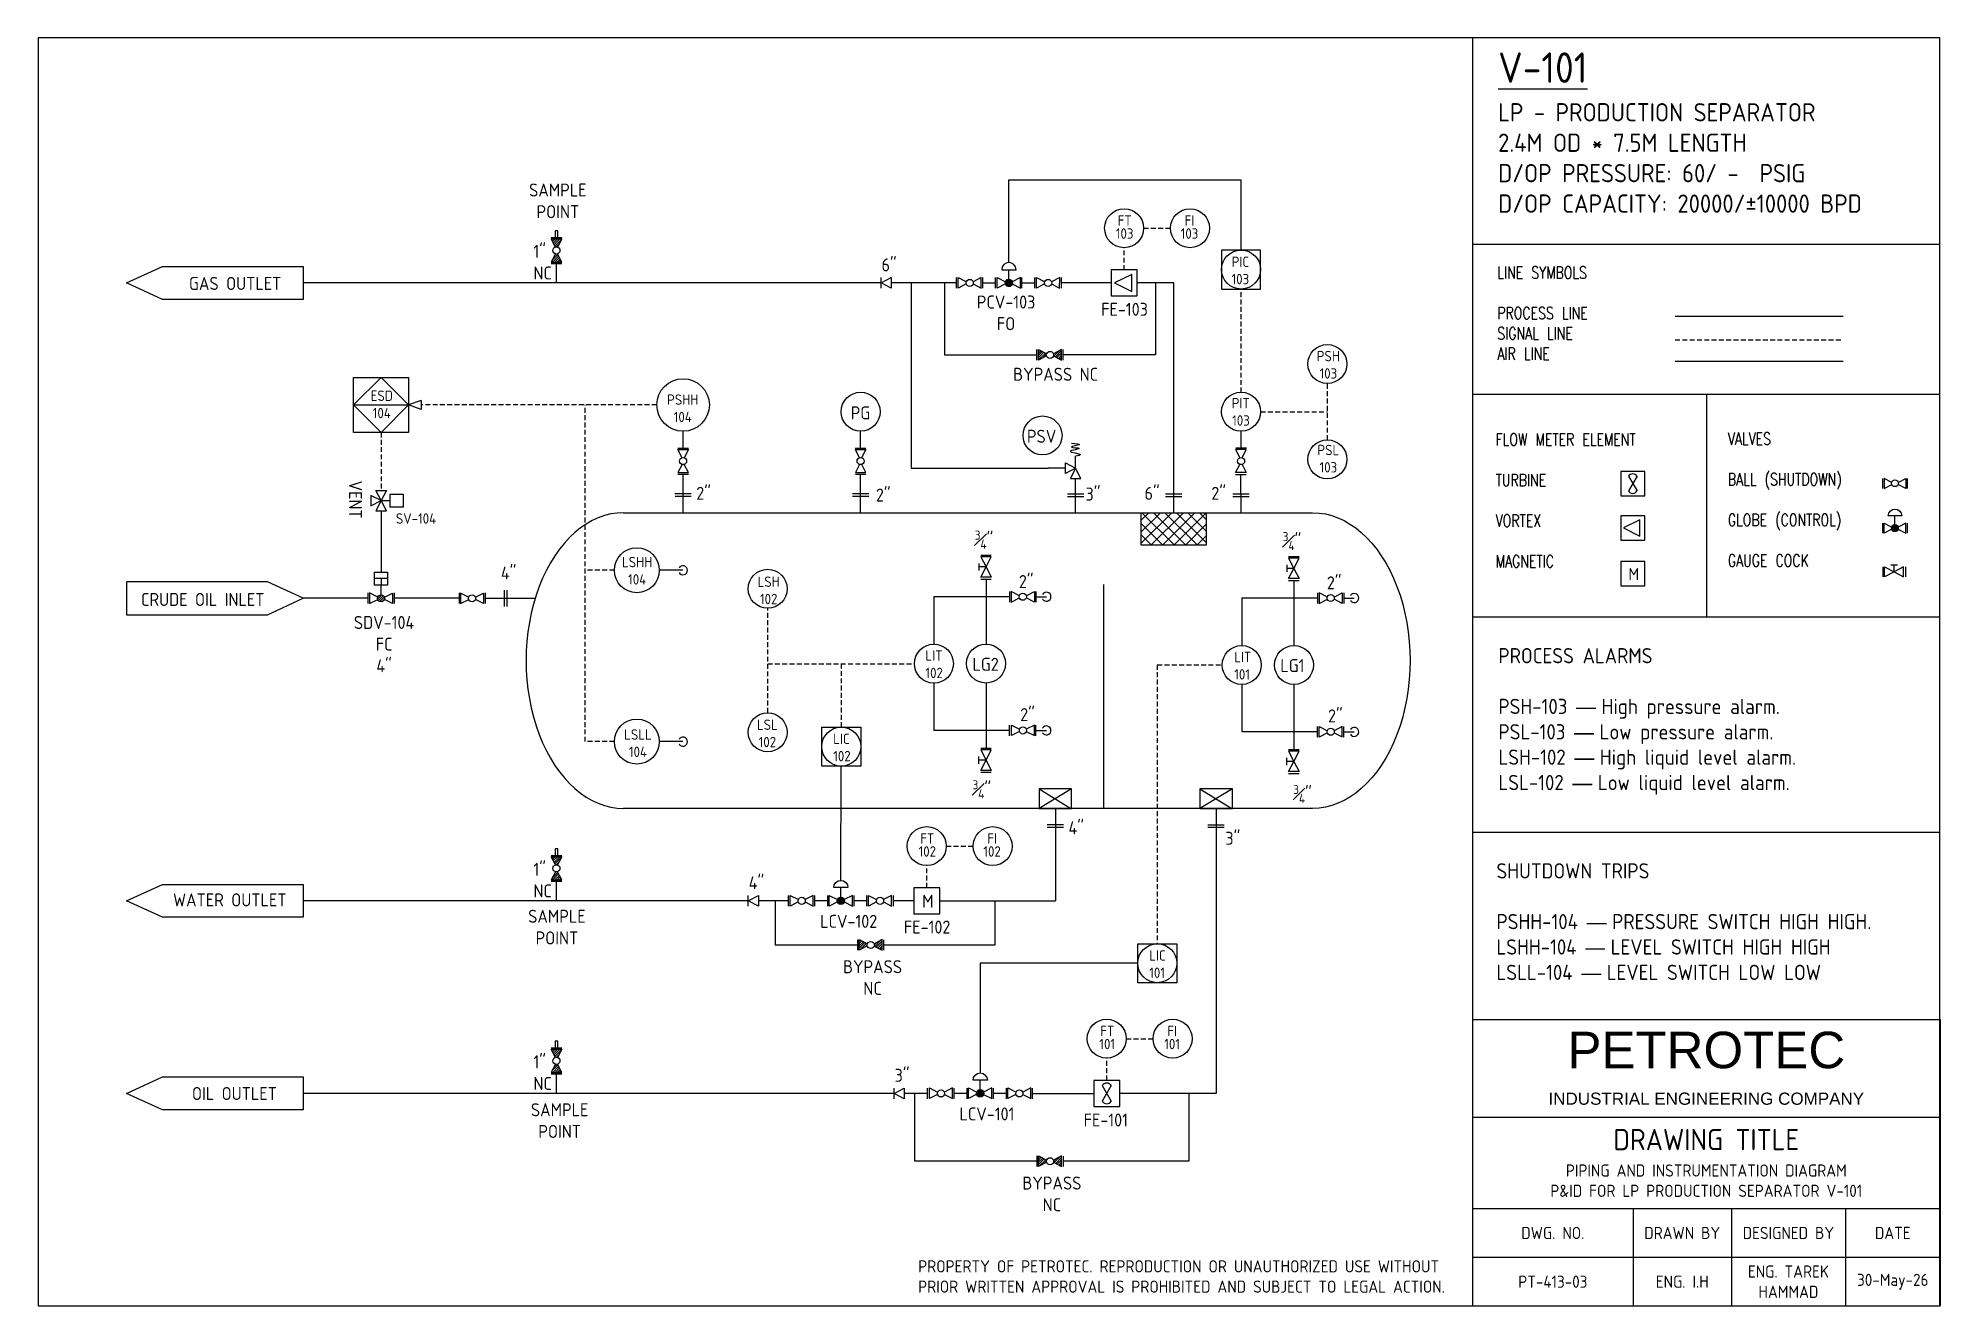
# Model space of a CAD drawing. Header units: inches. Extents: x 38148 to 52784, y -2603 to 7155.
import ezdxf

# ---------------------------------------------------------------- set-up
doc = ezdxf.new("R2010")
doc.units = ezdxf.units.IN
doc.header["$LTSCALE"] = 150
doc.header["$MEASUREMENT"] = 0
doc.linetypes.add('DASHED2', pattern=[0.375, 0.25, -0.125])
for name, color, linetype in [('AIR', 7, 'FENCELINE1'), ('SIGNAL', 7, 'DASHED2'), ('VALVE', 7, 'Continuous')]:
    doc.layers.add(name, color=color, linetype=linetype)
doc.styles.add('Annotative', font='arial.ttf')
doc.styles.add('SLDTEXTSTYLE1', font='TXT.shx', dxfattribs={"width": 0.75, "bigfont": '@extfont2.shx'})
doc.styles.get("Standard").update_dxf_attribs({"font": 'isocp.shx', "height": 100, "bigfont": '@extfont2.shx'})
doc.linetypes.add('FENCELINE1', pattern='A,6.35,-2.54,[133,ltypeshp.shx,S=2.54,R=0,X=-2.54,Y=0],-2.54,25.4', length=36.83)

# ---------------------------------------------------------------- blocks, each defined once
blk = doc.blocks.new('*T23')
at = {"color": 0, "linetype": 'ByBlock', "lineweight": -2, "transparency": 16777216}
for p, q in [((0, 0), (3597, 0)), ((0, 0), (0, -2206)), ((3597, 0), (3597, -2206)), ((0, -754), (3597, -754)), ((0, -1456), (3597, -1456)), ((1235, -1456), (1235, -2206)), ((1992, -1456), (1992, -2206)), ((2869, -1456), (2869, -2206)), ((0, -1831), (3597, -1831)), ((0, -2206), (3597, -2206))]:
    blk.add_line(p, q, dxfattribs=at)
at = {"color": 0, "transparency": 16777216, "insert": (1798, -377), "char_height": 93.69, "width": 3590.96, "attachment_point": 5, "style": 'Annotative'}
blk.add_mtext('{\\H3x;PETROTEC}\\PINDUSTRIAL ENGINEERING COMPANY', dxfattribs=at)
at = {"color": 0, "transparency": 16777216, "attachment_point": 5}
for s, insert, char_height, width in [('{\\H1.75x;\\C256;DRAWING TITLE\\P\\H0.57143x;PIPING AND INSTRUMENTATION DIAGRAM\\PP&ID FOR LP PRODUCTION SEPARATOR V-101}', (1798, -1105), 93.69, 3590.96), ('DWG. NO.', (617, -1644), 93.7, 1228.93), ('DRAWN BY', (1613, -1644), 93.7, 752.07), ('DESIGNED BY', (2430, -1644), 93.69, 870.81), ('DATE', (3233, -1644), 93.7, 722.29), ('ENG. TAREK HAMMAD', (2430, -2019), 93.69, 870.81), ('PT-413-03', (617, -2019), 93.7, 1228.93), ('ENG. I.H', (1613, -2019), 93.7, 752.07), ('30-May-26', (3233, -2019), 93.7, 722.29)]:
    blk.add_mtext(s, dxfattribs=dict(at, insert=insert, char_height=char_height, width=width))

msp = doc.modelspace()

# ---------------------------------------------------------------- hatches: boundary and pattern name
at = {"lineweight": -3}
h = msp.add_hatch(dxfattribs=at)
h.set_pattern_fill('ANSI31', color=256, scale=100)
h.set_pattern_definition([(45, (37162.026, -2750.24), (-8.838835, 8.838835), [])])
h.paths.add_polyline_path([(42178, 5609), (42096, 5609), (42129, 5546, -0.152715), (42145, 5546)])
h.paths.add_polyline_path([(42145, 5494, -0.152715), (42129, 5494), (42096, 5431), (42178, 5431)])
h = msp.add_hatch(dxfattribs=at)
h.set_pattern_fill('ANSI37', color=256)
h.set_pattern_definition([(45, (37238.63766, -2508.62977), (-0.0883883476, 0.0883883476), []), (135, (37238.63766, -2508.62977), (-0.0883883476, -0.0883883476), [])])
h.paths.add_polyline_path([(45592, 5270, 1), (45646, 5270, 1)])
h = msp.add_hatch()
h.set_pattern_fill('ANSI31', color=256, scale=100)
h.set_pattern_definition([(45, (43545.608, 3613.857), (-8.838835, 8.838835), [])])
h.paths.add_polyline_path([(45963, 4716, 0.080347), (45962, 4725), (46025, 4758), (46025, 4676), (45962, 4709, 0.07149)])
h.paths.add_polyline_path([(45847, 4758), (45910, 4725, 0.080105), (45908, 4716, 0.071732), (45909, 4708), (45847, 4676)])
h = msp.add_hatch(dxfattribs=at)
h.set_pattern_fill('ANSI37', color=256, scale=500)
h.set_pattern_definition([(45, (18518.29, -3021.285), (-44.19417, 44.19417), []), (135, (18518.29, -3021.285), (-44.19417, -44.19417), [])])
h.paths.add_polyline_path([(47138, 3502), (46638, 3502), (46638, 3252), (47138, 3252)])
h = msp.add_hatch(dxfattribs=at)
h.set_pattern_fill('ANSI37', color=256, scale=0.936901)
h.set_pattern_definition([(45, (38148.0457, -2364.25827), (-0.0828110893, 0.0828110893), []), (135, (38148.0457, -2364.25827), (-0.0828110893, -0.0828110893), [])])
h.paths.add_polyline_path([(52412, 3383, 1), (52464, 3383, 1)])
h = msp.add_hatch()
h.set_pattern_fill('ANSI31', color=256, scale=100, angle=180)
h.set_pattern_definition([(225, (70601.494, 4728.675), (8.838835, -8.838835), [])])
h.paths.add_polyline_path([(40816, 2843, 1), (40761, 2843, 1)])
h = msp.add_hatch(dxfattribs=at)
h.set_pattern_fill('ANSI31', color=256, scale=100)
h.set_pattern_definition([(45, (37162.026, -7504.993), (-8.838835, 8.838835), [])])
h.paths.add_polyline_path([(42178, 854), (42096, 854), (42129, 792, -0.152715), (42145, 791)])
h.paths.add_polyline_path([(42145, 739, -0.152715), (42129, 739), (42096, 676), (42178, 676)])
h = msp.add_hatch(dxfattribs=at)
h.set_pattern_fill('ANSI37', color=256)
h.set_pattern_definition([(45, (37760.37438, -2508.62977), (-0.0883883476, 0.0883883476), []), (135, (37760.37438, -2508.62977), (-0.0883883476, -0.0883883476), [])])
h.paths.add_polyline_path([(44299, 515, 1), (44353, 515, 1)])
h = msp.add_hatch()
h.set_pattern_fill('ANSI31', color=256, scale=100)
h.set_pattern_definition([(45, (41409.848, -927.155), (-8.838835, 8.838835), [])])
h.paths.add_polyline_path([(44528, 175, -0.080347), (44530, 184), (44467, 217), (44467, 135), (44529, 168, -0.07149)])
h.paths.add_polyline_path([(44645, 217), (44582, 184, -0.080105), (44583, 175, -0.071732), (44582, 167), (44645, 135)])
h = msp.add_hatch(dxfattribs=at)
h.set_pattern_fill('ANSI31', color=256, scale=100)
h.set_pattern_definition([(45, (37162.026, -8986.696), (-8.838835, 8.838835), [])])
h.paths.add_polyline_path([(42178, -627), (42096, -627), (42129, -690, -0.152715), (42145, -690)])
h.paths.add_polyline_path([(42145, -742, -0.152715), (42129, -743), (42096, -805), (42178, -805)])
h = msp.add_hatch(dxfattribs=at)
h.set_pattern_fill('ANSI37', color=256)
h.set_pattern_definition([(45, (36897.0565, -2508.62977), (-0.0883883476, 0.0883883476), []), (135, (36897.0565, -2508.62977), (-0.0883883476, -0.0883883476), [])])
h.paths.add_polyline_path([(45371, -967, 1), (45426, -967, 1)])
h = msp.add_hatch()
h.set_pattern_fill('ANSI31', color=256, scale=100)
h.set_pattern_definition([(45, (42790.421, -2591.784), (-8.838835, 8.838835), [])])
h.paths.add_polyline_path([(45909, -1489, -0.080347), (45910, -1481), (45847, -1448), (45847, -1530), (45910, -1497, -0.07149)])
h.paths.add_polyline_path([(46025, -1448), (45962, -1481, -0.080105), (45964, -1489, -0.071732), (45963, -1497), (46025, -1530)])

# ---------------------------------------------------------------- linework, layer by layer
for p, q in [((49190, -397), (49190, 7155)), ((49190, 5569), (52784, 5569)), ((44635, 5229), (44635, 5311)), ((50746, 5015), (52039, 5015)), ((49190, 4415), (52784, 4415)), ((50987, 4415), (50987, 2697)), ((40576, 4331), (41000, 4331)), ((50388, 3782), (50453, 3669)), ((50453, 3782), (50388, 3669)), ((45388, 3111), (45388, 3056)), ((45443, 3084), (45388, 3084)), ((45402, 3176), (45484, 3176)), ((47758, 3101), (47758, 3046)), ((47772, 3166), (47854, 3166)), ((52344, 3085), (52344, 3008)), ((52457, 3098), (52405, 3098)), ((52431, 3046), (52431, 3098)), ((52518, 3085), (52518, 3008)), ((45402, 2991), (45484, 2991)), ((46349, 1226), (46349, 2949)), ((47813, 3073), (47758, 3073)), ((47772, 2981), (47854, 2981)), ((45041, 2855), (45041, 2490)), ((47411, 2845), (47411, 2480)), ((52784, 2697), (49190, 2697)), ((45042, 2190), (45042, 1826)), ((47411, 2180), (47411, 1815)), ((45388, 1570), (45388, 1625)), ((45402, 1690), (45484, 1690)), ((47758, 1560), (47758, 1615)), ((47772, 1680), (47854, 1680)), ((45443, 1598), (45388, 1598)), ((45402, 1505), (45484, 1505)), ((47813, 1587), (47758, 1587)), ((47772, 1495), (47854, 1495)), ((45852, 1376), (46097, 1226)), ((46102, 1376), (45852, 1226)), ((47089, 1376), (47334, 1226)), ((47339, 1376), (47089, 1226)), ((49190, 1043), (52784, 1043)), ((43613, 474), (43613, 556)), ((44887, 515), (44730, 515)), ((44736, -1008), (44736, -926)), ((45802, -967), (46272, -967)), ((46337, -907), (46407, -1027)), ((46407, -907), (46337, -1027)), ((47214, -967), (46472, -967))]:
    msp.add_line(p, q, dxfattribs=at)
for p, q in [((42096, 5620), (42178, 5620)), ((42178, 5417), (42096, 5417)), ((42137, 5270), (42137, 5417)), ((44635, 5270), (40189, 5270)), ((45215, 5270), (44714, 5270)), ((44867, 5270), (44867, 3845)), ((45124, 5270), (45124, 4716)), ((45215, 5229), (45215, 5311)), ((45418, 5229), (45418, 5311)), ((45418, 5270), (45516, 5270)), ((45516, 5229), (45516, 5311)), ((45619, 5297), (45619, 5372)), ((45719, 5229), (45719, 5311)), ((45719, 5270), (45820, 5270)), ((45820, 5229), (45820, 5311)), ((46023, 5229), (46023, 5311)), ((46406, 5270), (46023, 5270)), ((46888, 5270), (46606, 5270)), ((46747, 5270), (46747, 4716)), ((46888, 3781), (46888, 5270)), ((45124, 4716), (45833, 4716)), ((45833, 4675), (45833, 4757)), ((46036, 4675), (46036, 4757)), ((46747, 4716), (46038, 4716)), ((41096, 4365), (41000, 4331)), ((41096, 4296), (41000, 4331)), ((41096, 4365), (41096, 4296)), ((43112, 3999), (43112, 4129)), ((44478, 3999), (44478, 4129)), ((47406, 3999), (47406, 4129)), ((43071, 3999), (43153, 3999)), ((44437, 3999), (44519, 3999)), ((47447, 3999), (47365, 3999)), ((44867, 3845), (45922, 3845)), ((46054, 3845), (45922, 3845)), ((43154, 3796), (43072, 3796)), ((43112, 3502), (43113, 3796)), ((44519, 3796), (44438, 3796)), ((44478, 3502), (44478, 3796)), ((46133, 3502), (46132, 3766)), ((46888, 3502), (46888, 3781)), ((47364, 3796), (47446, 3796)), ((47406, 3502), (47405, 3796)), ((52342, 3766), (52342, 3689)), ((52532, 3766), (52532, 3689)), ((40788, 3595), (40857, 3595)), ((43175, 3647), (43049, 3647)), ((43175, 3627), (43050, 3627)), ((44541, 3647), (44415, 3647)), ((44541, 3627), (44415, 3627)), ((46070, 3647), (46196, 3647)), ((46070, 3627), (46196, 3627)), ((46825, 3647), (46950, 3647)), ((46825, 3627), (46950, 3627)), ((47343, 3647), (47469, 3647)), ((47343, 3627), (47469, 3627)), ((52344, 3344), (52344, 3421)), ((52438, 3408), (52438, 3478)), ((52534, 3344), (52534, 3421)), ((40838, 2995), (40738, 2995)), ((40788, 2995), (40788, 2945)), ((40788, 2871), (40788, 2945)), ((43111, 3059), (42928, 3059)), ((45443, 2991), (45443, 2491)), ((47813, 2981), (47813, 2480)), ((40686, 2843), (40189, 2843)), ((40686, 2884), (40686, 2802)), ((40889, 2884), (40889, 2802)), ((41388, 2843), (40889, 2843)), ((41388, 2884), (41388, 2802)), ((41590, 2884), (41590, 2802)), ((41590, 2843), (41974, 2843)), ((41737, 2780), (41737, 2906)), ((41757, 2780), (41757, 2906)), ((45624, 2855), (45041, 2855)), ((45624, 2896), (45624, 2814)), ((45826, 2896), (45826, 2814)), ((45826, 2855), (45908, 2855)), ((47993, 2845), (47411, 2845)), ((47993, 2886), (47993, 2804)), ((48196, 2886), (48196, 2804)), ((48196, 2845), (48277, 2845)), ((45444, 2191), (45444, 1690)), ((47813, 2180), (47813, 1680)), ((45624, 1826), (45042, 1826)), ((45624, 1785), (45624, 1867)), ((45827, 1785), (45827, 1867)), ((45827, 1826), (45908, 1826)), ((47994, 1816), (47411, 1815)), ((47994, 1775), (47994, 1857)), ((48197, 1775), (48197, 1857)), ((48197, 1816), (48277, 1815)), ((43111, 1740), (42928, 1740)), ((45977, 1226), (45977, 515)), ((47214, 1226), (47214, -967)), ((46040, 1100), (45914, 1100)), ((46040, 1080), (45914, 1080)), ((47151, 1100), (47276, 1100)), ((47276, 1080), (47151, 1080)), ((42096, 865), (42178, 865)), ((42178, 663), (42096, 663)), ((42137, 515), (42137, 663)), ((44326, 542), (44326, 617)), ((43613, 515), (40189, 515)), ((43821, 515), (43692, 515)), ((43922, 515), (43821, 515)), ((43821, 515), (43821, 175)), ((43922, 474), (43922, 556)), ((44125, 474), (44125, 556)), ((44226, 515), (44125, 515)), ((44226, 474), (44226, 556)), ((44429, 474), (44429, 556)), ((44527, 515), (44429, 515)), ((44527, 474), (44527, 556)), ((44730, 474), (44730, 556)), ((45087, 515), (45977, 515)), ((45510, 515), (45510, 175)), ((44456, 175), (43821, 175)), ((44456, 134), (44456, 216)), ((44658, 134), (44658, 216)), ((45510, 175), (44658, 175)), ((42096, -616), (42178, -616)), ((42178, -819), (42096, -819)), ((42137, -966), (42137, -819)), ((45398, -939), (45398, -865)), ((44736, -967), (40189, -967)), ((44994, -967), (44814, -967)), ((44893, -967), (44893, -1489)), ((44994, -1008), (44994, -926)), ((45197, -1008), (45197, -926)), ((45298, -967), (45197, -967)), ((45298, -1008), (45298, -926)), ((45501, -1008), (45501, -926)), ((45600, -967), (45501, -967)), ((45600, -1008), (45600, -926)), ((45802, -1008), (45802, -926)), ((47005, -967), (47005, -1489)), ((45836, -1530), (45836, -1448)), ((46039, -1530), (46039, -1449)), ((45836, -1489), (44893, -1489)), ((47005, -1489), (46039, -1489))]:
    msp.add_line(p, q)
for points in [[(38148, 7155), (38148, -2603), (52784, -2603), (52784, 7155)], [(38830, 5270), (39106, 5397), (40189, 5397), (40189, 5143), (39106, 5143)], [(44635, 5270), (44714, 5311), (44714, 5229)], [(40576, 4543), (41000, 4543), (41000, 4119), (40576, 4119)], [(46133, 3845), (46054, 3804), (46054, 3885)], [(46133, 3845), (46092, 3766), (46174, 3766)], [(40788, 3595), (40748, 3673), (40829, 3673)], [(40788, 3595), (40710, 3635), (40710, 3554)], [(40788, 3595), (40748, 3516), (40829, 3516)], [(40857, 3545), (40857, 3645), (40957, 3645), (40957, 3545)], [(45443, 3084), (45484, 3162), (45402, 3162)], [(45443, 3084), (45484, 3005), (45402, 3005)], [(47813, 3073), (47854, 3152), (47772, 3152)], [(52431, 3046), (52357, 3008), (52357, 3085)], [(52431, 3046), (52504, 3008), (52504, 3085)], [(40189, 2843), (39913, 2970), (38830, 2970), (38830, 2717), (39913, 2717)], [(40838, 2945), (40738, 2945), (40738, 3045), (40838, 3045)], [(47813, 3073), (47854, 2995), (47772, 2995)], [(45443, 1598), (45484, 1676), (45402, 1676)], [(47813, 1587), (47854, 1666), (47772, 1666)], [(45443, 1598), (45484, 1519), (45402, 1519)], [(47813, 1587), (47854, 1509), (47772, 1509)], [(38830, 515), (39106, 641), (40189, 641), (40189, 388), (39106, 388)], [(43613, 515), (43692, 556), (43692, 474)], [(38830, -967), (39106, -840), (40189, -840), (40189, -1093), (39106, -1093)], [(44736, -967), (44814, -926), (44814, -1008)]]:
    msp.add_lwpolyline(points, close=True)
for points in [[(42129, 5546), (42096, 5609), (42178, 5609), (42145, 5546)], [(42129, 5494), (42096, 5431), (42178, 5431), (42145, 5494)], [(45291, 5262), (45229, 5229), (45229, 5311), (45292, 5278)], [(45344, 5262), (45407, 5230), (45407, 5311), (45344, 5278)], [(45593, 5262), (45530, 5230), (45530, 5311), (45593, 5279)], [(45645, 5262), (45708, 5230), (45708, 5311), (45645, 5279)], [(45894, 5262), (45832, 5230), (45832, 5311), (45895, 5278)], [(45947, 5262), (46009, 5229), (46010, 5311), (45947, 5278)], [(45909, 4708), (45847, 4676), (45847, 4758), (45910, 4725)], [(45962, 4709), (46025, 4676), (46025, 4758), (45962, 4725)], [(43104, 3925), (43072, 3988), (43153, 3988), (43121, 3925)], [(44470, 3925), (44438, 3988), (44519, 3988), (44486, 3925)], [(47414, 3925), (47446, 3988), (47364, 3988), (47397, 3925)], [(43104, 3873), (43072, 3810), (43154, 3810), (43121, 3873)], [(44470, 3873), (44438, 3810), (44519, 3810), (44487, 3873)], [(47414, 3873), (47446, 3810), (47364, 3810), (47397, 3873)], [(52413, 3735), (52355, 3765), (52355, 3689), (52414, 3719)], [(52463, 3735), (52521, 3765), (52521, 3689), (52462, 3719)], [(52413, 3375), (52355, 3345), (52355, 3421), (52414, 3391)], [(52463, 3375), (52521, 3345), (52521, 3421), (52462, 3391)], [(40762, 2851), (40699, 2884), (40699, 2802), (40762, 2835)], [(40815, 2851), (40877, 2883), (40877, 2802), (40814, 2835)], [(41461, 2851), (41399, 2883), (41399, 2802), (41462, 2834)], [(41514, 2851), (41577, 2883), (41577, 2802), (41514, 2834)], [(45700, 2863), (45637, 2896), (45637, 2814), (45700, 2847)], [(45753, 2863), (45815, 2896), (45815, 2814), (45752, 2847)], [(48070, 2853), (48007, 2885), (48007, 2803), (48070, 2836)], [(48122, 2853), (48185, 2885), (48185, 2804), (48122, 2836)], [(45700, 1818), (45638, 1786), (45638, 1868), (45701, 1835)], [(45753, 1818), (45816, 1786), (45816, 1868), (45753, 1835)], [(48070, 1808), (48007, 1775), (48007, 1857), (48070, 1824)], [(48123, 1808), (48185, 1776), (48185, 1857), (48122, 1824)], [(42129, 792), (42096, 854), (42178, 854), (42145, 791)], [(42129, 739), (42096, 676), (42178, 676), (42145, 739)], [(43998, 507), (43936, 475), (43936, 556), (43999, 524)], [(44051, 507), (44114, 475), (44114, 556), (44051, 524)], [(44300, 507), (44237, 475), (44237, 556), (44300, 524)], [(44352, 507), (44415, 475), (44415, 556), (44352, 524)], [(44601, 507), (44539, 475), (44539, 556), (44601, 524)], [(44654, 507), (44716, 475), (44716, 556), (44654, 524)], [(44529, 168), (44467, 135), (44467, 217), (44530, 184)], [(44582, 167), (44645, 135), (44645, 217), (44582, 184)], [(42129, -690), (42096, -627), (42178, -627), (42145, -690)], [(42129, -743), (42096, -805), (42178, -805), (42145, -742)], [(45071, -975), (45008, -1007), (45008, -925), (45071, -958)], [(45123, -975), (45186, -1007), (45186, -925), (45123, -958)], [(45372, -974), (45309, -1007), (45309, -925), (45372, -958)], [(45425, -975), (45487, -1007), (45487, -925), (45424, -958)], [(45673, -975), (45611, -1007), (45611, -925), (45674, -958)], [(45726, -975), (45789, -1007), (45789, -925), (45726, -958)], [(45910, -1497), (45847, -1530), (45847, -1448), (45910, -1481)], [(45963, -1497), (46025, -1530), (46025, -1448), (45962, -1481)]]:
    msp.add_lwpolyline(points)
for points in [[(42127, 5620), (42147, 5620), (42147, 5670), (42127, 5670)], [(47556, 5523), (47256, 5523), (47256, 5223), (47556, 5223)], [(46406, 5170), (46606, 5170), (46606, 5370), (46406, 5370)], [(46431, 5270), (46564, 5203), (46564, 5336), (46431, 5270)], [(40576, 4331), (40788, 4543), (41000, 4331), (40788, 4119)], [(50327, 3632), (50514, 3632), (50514, 3819), (50327, 3819)], [(46638, 3502), (47138, 3502), (47138, 3252), (46638, 3252)], [(50327, 3291), (50514, 3291), (50514, 3478), (50327, 3478)], [(50350, 3385), (50475, 3322), (50475, 3447), (50350, 3385)], [(50327, 2938), (50514, 2938), (50514, 3125), (50327, 3125)], [(44179, 1852), (44479, 1852), (44479, 1552), (44179, 1552)], [(45852, 1226), (46102, 1226), (46102, 1376), (45852, 1376)], [(47089, 1226), (47339, 1226), (47339, 1376), (47089, 1376)], [(42127, 865), (42147, 865), (42147, 915), (42127, 915)], [(44887, 415), (45087, 415), (45087, 615), (44887, 615)], [(46611, 185), (46911, 185), (46911, -115), (46611, -115)], [(42127, -616), (42147, -616), (42147, -566), (42127, -566)], [(46272, -1067), (46472, -1067), (46472, -867), (46272, -867)]]:
    msp.add_lwpolyline(points, close=True, dxfattribs=at)
for points in [[(45564, 5372), (45674, 5372, 1)], [(52490, 3478), (52386, 3478, -1)], [(44381, 617), (44271, 617, -1)], [(45454, -865), (45343, -865, -1)]]:
    msp.add_lwpolyline(points, format="xyb", close=True)
for centre, radius in [((46506, 5691), 150), ((47013, 5691), 150), ((42137, 5520), 27.4), ((47406, 5373), 150), ((45318, 5270), 27.4), ((45619, 5270), 27.4), ((45921, 5270), 27.4), ((45936, 4716), 27.4), ((48070, 4646), 150), ((43112, 4331), 202), ((44478, 4279), 150), ((47406, 4279), 150), ((45878, 4096), 150), ((48070, 3912), 150), ((43112, 3899), 27.4), ((44478, 3899), 27.4), ((47406, 3899), 27.4), ((52438, 3728), 25.7), ((52438, 3383), 25.7), ((42756, 3059), 173), ((43763, 2916), 150), ((40788, 2843), 27.4), ((41488, 2843), 27.4), ((45726, 2855), 27.4), ((48096, 2845), 27.4), ((45042, 2340), 150), ((45443, 2341), 150), ((47411, 2330), 150), ((47813, 2330), 150), ((42756, 1740), 173), ((43763, 1812), 150), ((44329, 1702), 150), ((45727, 1826), 27.4), ((48096, 1816), 27.4), ((44987, 936), 150), ((45494, 936), 150), ((42137, 765), 27.4), ((44025, 515), 27.4), ((44326, 515), 27.4), ((44628, 515), 27.4), ((44556, 175), 27.4), ((46761, 35), 150), ((46372, -546), 150), ((46879, -546), 150), ((42137, -716), 27.4), ((45097, -967), 27.4), ((45398, -967), 27.4), ((45700, -967), 27.4), ((45936, -1489), 27.4)]:
    msp.add_circle(centre, radius)
for centre, radius, start, end in [((50420, 3763), 37.5, 30, 150), ((50420, 3688), 37.5, 210, 330), ((46372, -927), 40, 30, 150), ((46372, -1007), 40, 210, 330)]:
    msp.add_arc(centre, radius, start, end, dxfattribs=at)
for centre in [(43111, 3059), (45908, 2855), (48277, 2845), (43111, 1740), (45908, 1826), (48277, 1815)]:
    msp.add_arc(centre, 34.9, 210, 150)
msp.add_ellipse((42654, 2364), major_axis=(0, 1138), ratio=0.659076, start_param=0, end_param=3.141593)
at = {"extrusion": (0, 0, -1)}
msp.add_ellipse((47956, 2364), major_axis=(0, 1138), ratio=0.659076, start_param=0, end_param=3.141593, dxfattribs=at)
for points in [[(42654, 3502), (45709, 3502), (47956, 3502)], [(47956, 1226), (45709, 1226), (42654, 1226)]]:
    msp.add_open_spline(points, degree=2)
at = {"layer": 'AIR', "lineweight": -3, "ltscale": 0.015}
for p, q in [((45619, 5427), (45619, 6063)), ((45619, 6063), (47406, 6063)), ((50746, 4667), (52039, 4667)), ((40788, 3516), (40788, 3045)), ((44326, 672), (44329, 1552)), ((46611, 35), (45398, 35)), ((45398, 35), (45398, -809))]:
    msp.add_line(p, q, dxfattribs=at)
at = {"layer": 'AIR', "ltscale": 0.015}
msp.add_line((47406, 5523), (47406, 6063), dxfattribs=at)
at = {"layer": 'SIGNAL', "lineweight": -3}
for p, q in [((46656, 5691), (46863, 5691)), ((46506, 5370), (46506, 5541)), ((50746, 4832), (52039, 4832)), ((48070, 4062), (48070, 4496)), ((42910, 4331), (41096, 4331)), ((42359, 1740), (42359, 4331)), ((47556, 4279), (48070, 4279)), ((40788, 4119), (40788, 3673)), ((42583, 3059), (42359, 3059)), ((43763, 1962), (43763, 2766)), ((43763, 2340), (44892, 2340)), ((44330, 1852), (44331, 2340)), ((46761, 2330), (47261, 2330)), ((46761, 2330), (46761, 185)), ((42583, 1740), (42359, 1740)), ((45137, 936), (45344, 936)), ((44987, 615), (44987, 786)), ((46522, -546), (46729, -546)), ((46372, -867), (46372, -696))]:
    msp.add_line(p, q, dxfattribs=at)
at = {"layer": 'SIGNAL'}
msp.add_line((47406, 4429), (47406, 5223), dxfattribs=at)
at = {"layer": 'VALVE'}
msp.add_line((46133, 3845), (46133, 3936), dxfattribs=at)
msp.add_spline([(46101, 4036), (46160, 4025), (46101, 4007), (46161, 3997), (46091, 3974), (46171, 3949), (46133, 3936)], degree=3, dxfattribs=at)

# ---------------------------------------------------------------- block references
msp.add_blockref('*T23', (49188, -397))

# ---------------------------------------------------------------- texts
for s, p in [('6"', (44639, 5359)), ('2"', (43213, 3601)), ('2"', (44596, 3588)), ('3"', (46209, 3595)), ('6"', (46663, 3601)), ('2"', (47177, 3601)), ('4"', (41710, 2988)), ('2"', (45696, 2922)), ('2"', (48066, 2912)), ('2"', (45706, 1898)), ('2"', (48075, 1888)), ('4"', (46078, 1027)), ('3"', (47285, 946)), ('4"', (43617, 604)), ('3"', (44740, -878))]:
    msp.add_text(s, height=100).set_placement(p)
for s, rotation, p in [('PG', 359.9724, (44402, 4220)), ('PSV', 359.9724, (45758, 4040)), ('LG2', 0.0276, (45339, 2285)), ('LG1', 0.0276, (47708, 2275))]:
    msp.add_text(s, height=100, rotation=rotation).set_placement(p)
for s, width, gutter_width, insert, char_height, attachment_point in [('{\\H1.66667x;\\LV-101^J}LP - PRODUCTION SEPARATOR^J{\\A1;2.4M OD * 7.5M LENGTH^JD/OP PRESSURE: 60/ -  PSIG^JD/OP CAPACITY: 20000/%%P10000 BPD}', 3182.66, 468, (49384, 7044), 140.535, 1), ('\\pxqc;SAMPLE^JPOINT', 748.22, 500, (41774, 6035), 100, 1), ('\\pxsm0.75,qc;FT^J103', 153.83, 500, (46433, 5790), 80, 1), ('\\pxsm0.75,qc;FI^J103', 153.83, 500, (46932, 5790), 80, 1), ('\\pxql;GAS OUTLET', 724.7, 500, (39310, 5316), 100, 1), ('\\pxqc;PCV-103^JFO', 501.16, 500, (45848, 5173), 100, 3), ('\\pxqc;FE-103', 153.83, 500, (46432, 5117), 100, 1), ('\\pxqc;BYPASS NC', 788.64, 500, (46373, 4617), 100, 3), ('\\pxqc;ESD^J104', 235.1, 450, (40676, 4442), 80, 1), ('SV-104', 349.09, 500, (40902, 3497), 80, 1), ('\\A1;{\\H0.7x;\\S3#4;}"', 170.82, 500, (45499, 3364), 100, 3), ('\\A1;{\\H0.7x;\\S3#4;}"', 170.82, 500, (47869, 3353), 100, 3), ('\\pxqc,t7;CRUDE OIL INLET', 1552.84, 500, (40192, 2884), 100, 3), ('\\pxqc;SDV-104^JFC^J4"', 419.98, 500, (40601, 2707), 100, 1), ('\\A1;{\\H0.7x;\\S3#4;}"', 170.82, 500, (45482, 1443), 100, 3), ('\\A1;{\\H0.7x;\\S3#4;}"', 170.82, 500, (47950, 1407), 100, 3), ('\\pxsm0.75,qc;FT^J102', 153.83, 500, (44914, 1035), 80, 1), ('\\pxsm0.75,qc;FI^J102', 153.83, 500, (45413, 1035), 80, 1), ('\\pxqc,t11;WATER OUTLET', 1047.29, 500, (39100, 572), 100, 1), ('\\pxqc;SAMPLE^JPOINT', 748.22, 500, (41767, 446), 100, 1), ('LCV-102', 321.46, 500, (44167, 407), 100, 1), ('\\pxqc;FE-102', 153.83, 500, (44913, 363), 100, 1), ('\\pxqc;BYPASS^JNC', 748.22, 500, (44196, 58), 100, 1), ('\\pxsm0.75,qc;FT^J101', 153.83, 500, (46299, -447), 80, 1), ('\\pxsm0.75,qc;FI^J101', 153.83, 500, (46798, -447), 80, 1), ('OIL OUTLET', 724.7, 500, (39986, -918), 100, 3), ('\\pxqc;SAMPLE^JPOINT', 748.22, 500, (41788, -1043), 100, 1), ('LCV-101', 321.46, 500, (45239, -1075), 100, 1), ('\\pxqc;FE-101', 153.83, 500, (46288, -1122), 100, 1), ('\\pxqc;BYPASS^JNC', 748.22, 500, (45576, -1607), 100, 1)]:
    msp.add_mtext_dynamic_manual_height_columns(s, width=width, gutter_width=gutter_width, heights=[0], dxfattribs=dict(insert=insert, char_height=char_height, attachment_point=attachment_point))
at = {"lineweight": -3}
for s, width, gutter_width, insert, char_height, attachment_point in [('1"    NC', 416.17, 500, (41960, 5563), 100, 1), ('PIC^J103', 235.06, 500, (47468, 5473), 80, 3), ('\\pxqc;PSH^J103', 235.06, 500, (48195, 4747), 80, 3), ('\\pxqc;PSHH^J104', 235.06, 500, (42992, 4412), 80, 1), ('PIT^J103', 235.06, 500, (47473, 4385), 80, 3), ('\\pxqc;PSL^J103', 235.06, 500, (48195, 3811), 80, 9), ('\\pxqc;LSHH^J104', 235.06, 500, (42641, 3162), 80, 1), ('M', 113.27, 468, (50387, 3076), 93.7, 1), ('\\pxqc;LSH^J102', 235.06, 500, (43653, 3011), 80, 1), ('LIT^J102', 235.06, 500, (44977, 2442), 80, 1), ('LIT^J101', 235.06, 500, (47353, 2431), 80, 1), ('\\pxqc;LSL^J102', 235.06, 500, (43643, 1697), 80, 7), ('\\pxqc;LSLL^J104', 235.06, 500, (42647, 1835), 80, 1), ('LIC^J102', 235.06, 500, (44267, 1802), 80, 1), ('1"    NC', 416.17, 500, (41960, 808), 100, 1), ('M', 120.9, 500, (44952, 562), 100, 1), ('LIC^J101', 235.06, 500, (46699, 135), 80, 1), ('1"    NC', 416.17, 500, (41960, -674), 100, 1)]:
    msp.add_mtext_dynamic_manual_height_columns(s, width=width, gutter_width=gutter_width, heights=[0], dxfattribs=dict(at, insert=insert, char_height=char_height, attachment_point=attachment_point))
at = {"lineweight": -3, "char_height": 140.54, "attachment_point": 1, "style": 'SLDTEXTSTYLE1'}
for s, insert in [('\\pxi-3,l3,t3;{\\H0.66667x;LINE SYMBOLS\\P\\P\\pi0,l0,tz;PROCESS LINE\\PSIGNAL LINE\\PAIR LINE}', (49378, 5397)), ('\\pxi-3,l3,t3;{\\H0.66667x;FLOW METER ELEMENT\\P\\P\\pi0,l0,tz;TURBINE\\P\\PVORTEX\\P^JMAGNETIC}', (49365, 4112)), ('\\pxi-3,l3,t3;{\\H0.66667x;VALVES \\P\\P\\pi0,l0,tz;BALL (SHUTDOWN)\\P\\PGLOBE (CONTROL)\\P^JGAUGE COCK}', (51152, 4118))]:
    msp.add_mtext_dynamic_manual_height_columns(s, width=1696.15, gutter_width=468, heights=[0], dxfattribs=dict(at, insert=insert))
at = {"lineweight": -3, "char_height": 117.113, "attachment_point": 1}
for s, insert, width in [('PROCESS ALARMS^J^JPSH-103 {\\fMS PGothic|b0|i0|c128|p34;— }High pressure alarm.^JPSL-103 {\\fMS PGothic|b0|i0|c128|p34;— }Low pressure alarm.^JLSH-102 {\\fMS PGothic|b0|i0|c128|p34;— }High liquid level alarm.^JLSL-102 {\\fMS PGothic|b0|i0|c128|p34;— }Low liquid level alarm.', (49386, 2460), 2843.03), ('SHUTDOWN TRIPS^J^JPSHH-104 {\\fMS PGothic|b0|i0|c128|p34;— }PRESSURE SWITCH HIGH HIGH.\\PLSHH-104 {\\fMS PGothic|b0|i0|c128|p34;— }LEVEL SWITCH HIGH HIGH^JLSLL-104 {\\fMS PGothic|b0|i0|c128|p34;— }LEVEL SWITCH LOW LOW', (49371, 804), 3173.82)]:
    msp.add_mtext(s, dxfattribs=dict(at, insert=insert, width=width))
at = {"color": 5, "ltscale": 1000, "insert": (44921, -2251), "char_height": 93.69, "width": 4241.46, "attachment_point": 1}
msp.add_mtext('\\pxql;{\\C256;PROPERTY OF PETROTEC. REPRODUCTION OR UNAUTHORIZED USE WITHOUT PRIOR WRITTEN APPROVAL IS PROHIBITED AND SUBJECT TO LEGAL ACTION.}', dxfattribs=at)
at = {"layer": 'AIR', "insert": (40641, 3456), "char_height": 100, "attachment_point": 3, "rotation": 270}
msp.add_mtext_dynamic_manual_height_columns('VENT', width=44.04, gutter_width=500, heights=[0], dxfattribs=at)

doc.saveas('drawing.dxf')
